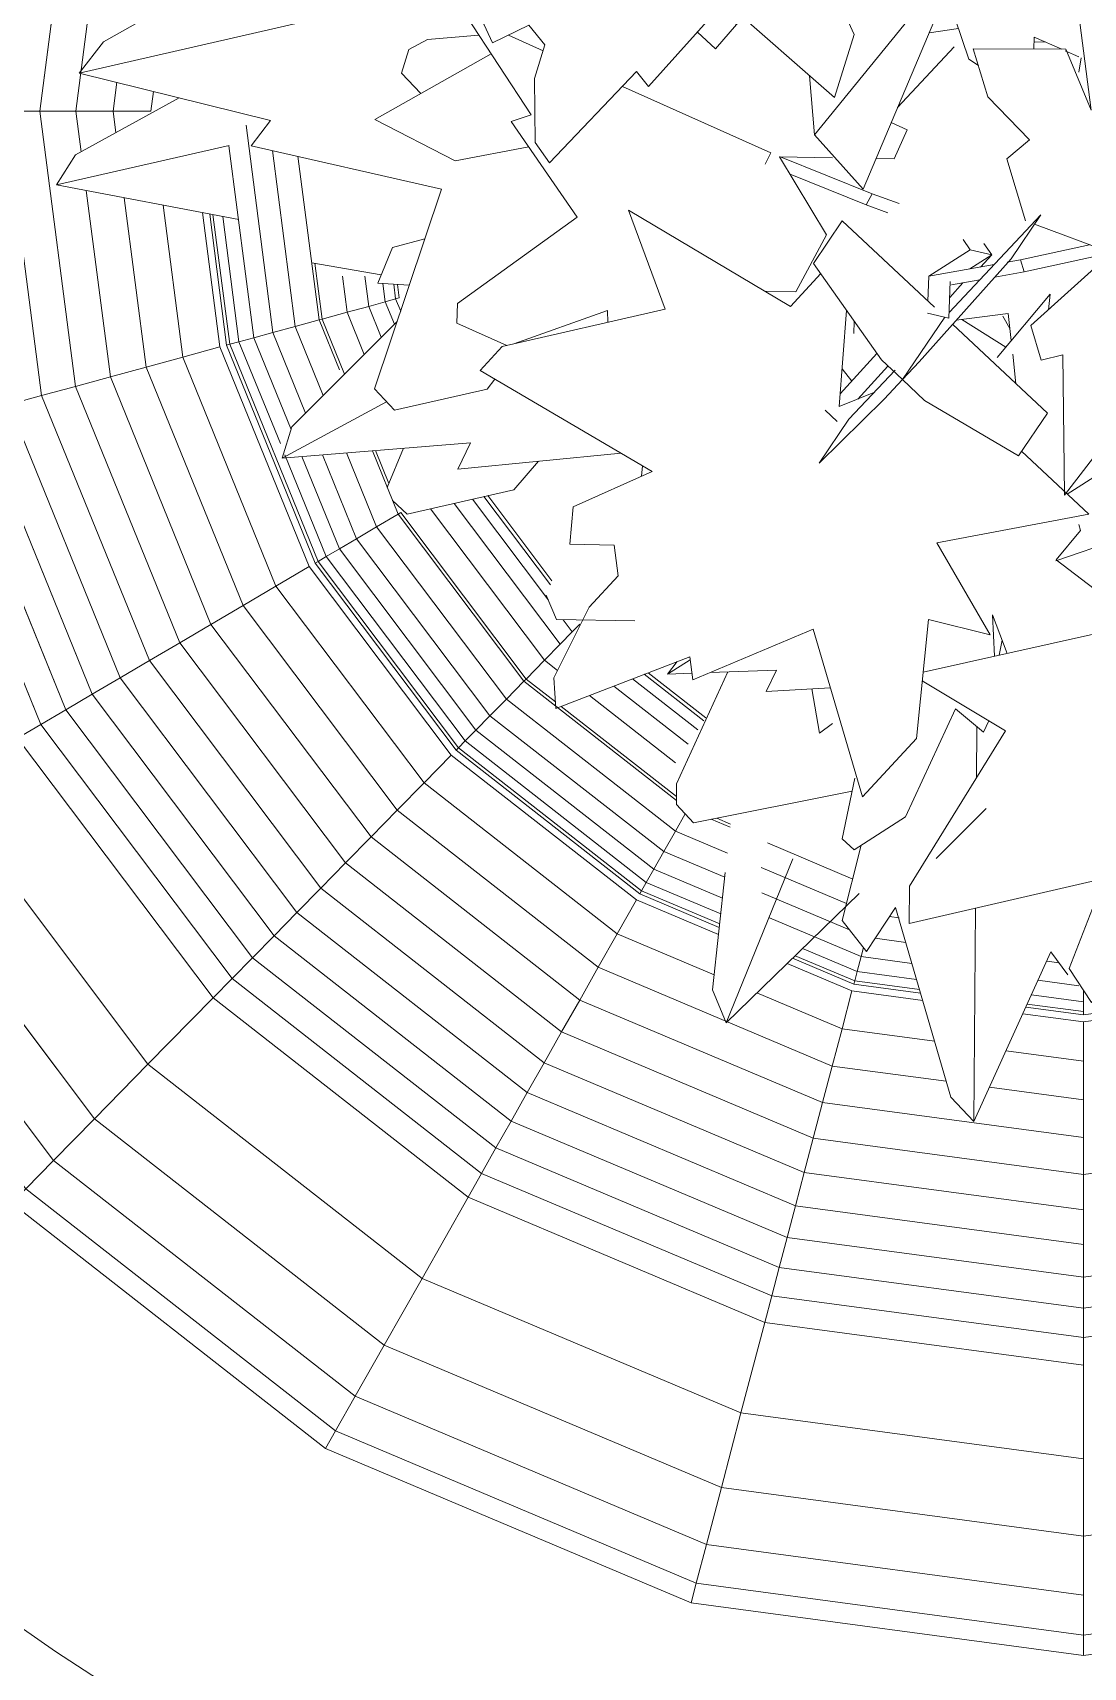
# Model space of a CAD drawing. Header units: metres. Extents: x -217 to -108, y -304 to -188.
# Drawn here: x -163.0558 to -162.9165, y -237.088 to -236.8714 of the extents above; entities that cross this region are included whole.
import ezdxf

# ---------------------------------------------------------------- set-up
doc = ezdxf.new("R2010")
doc.units = ezdxf.units.M
for name, color, linetype, lineweight in [('A-WALL', 113, 'Continuous', 9), ('G-IMPT', 8, 'Continuous', 9), ('I-FURN', 30, 'Continuous', 9), ('L-PLNT', 71, 'Continuous', 9)]:
    doc.layers.add(name, color=color, linetype=linetype, lineweight=lineweight)

# ---------------------------------------------------------------- blocks, each defined once
blk = doc.blocks.new('Plant_8135 - FF_Model_ID4695_1_aconitum_dwg_Group_18-447932-Nivel 3')
at = {"layer": 'G-IMPT'}
for p, q in [((12.891, 18.34), (13.138, 20.251)), ((13.142, 18.34), (13.381, 20.185)), ((13.142, 18.34), (13.381, 20.185)), ((13.4, 18.34), (13.426, 18.54)), ((13.663, 18.34), (13.681, 18.476)), ((13.663, 18.34), (13.681, 18.476)), ((12.648, 18.34), (12.891, 18.34)), ((12.648, 18.34), (12.903, 16.364)), ((12.891, 18.34), (13.142, 18.34)), ((12.891, 18.34), (13.138, 16.428)), ((13.142, 18.34), (13.4, 18.34)), ((13.142, 18.34), (13.179, 18.058)), ((13.4, 18.34), (13.663, 18.34)), ((13.4, 18.34), (13.42, 18.19)), ((13.42, 18.19), (13.4, 18.34)), ((13.4, 18.34), (13.663, 18.34)), ((14.324, 18.242), (14.51, 16.803)), ((14.204, 18.098), (14.377, 16.766)), ((14.507, 18.067), (14.665, 16.845)), ((14.684, 18.026), (14.831, 16.89)), ((14.831, 16.89), (14.684, 18.026)), ((13.214, 17.788), (13.381, 16.494)), ((13.381, 16.494), (13.214, 17.788)), ((13.478, 17.738), (13.63, 16.562)), ((13.748, 17.687), (13.884, 16.632)), ((13.884, 16.632), (13.748, 17.687)), ((14.022, 17.635), (14.142, 16.702)), ((14.071, 17.625), (14.188, 16.715)), ((14.071, 17.625), (14.188, 16.715)), ((14.094, 17.621), (14.21, 16.721)), ((14.162, 17.608), (14.274, 16.738)), ((14.162, 17.608), (14.274, 16.738)), ((14.802, 17.283), (14.852, 16.896)), ((14.994, 17.193), (15.026, 16.943)), ((15.026, 16.943), (14.994, 17.193)), ((15.149, 17.193), (15.176, 16.984)), ((15.274, 17.142), (15.291, 17.016)), ((15.363, 17.035), (15.291, 17.016)), ((15.35, 17.137), (15.363, 17.035)), ((15.388, 17.042), (15.363, 17.035)), ((15.363, 17.035), (15.398, 16.95)), ((15.375, 17.136), (15.388, 17.042)), ((15.388, 17.042), (15.375, 17.136)), ((14.852, 16.896), (15.026, 16.943)), ((15.176, 16.984), (15.026, 16.943)), ((15.176, 16.984), (15.026, 16.943)), ((15.026, 16.943), (15.145, 16.65)), ((15.145, 16.65), (15.026, 16.943)), ((15.291, 17.016), (15.176, 16.984)), ((15.176, 16.984), (15.263, 16.769)), ((15.263, 16.769), (15.176, 16.984)), ((15.291, 17.016), (15.354, 16.859)), ((15.354, 16.859), (15.291, 17.016)), ((14.51, 16.803), (14.665, 16.845)), ((14.665, 16.845), (14.831, 16.89)), ((14.86, 16.365), (14.665, 16.845)), ((14.831, 16.89), (14.852, 16.896)), ((14.972, 16.543), (14.831, 16.89)), ((14.852, 16.896), (15.007, 16.513)), ((13.884, 16.632), (14.142, 16.702)), ((14.142, 16.702), (14.762, 15.176)), ((14.762, 15.176), (14.142, 16.702)), ((14.188, 16.715), (14.21, 16.721)), ((14.188, 16.715), (14.804, 15.201)), ((14.21, 16.721), (14.274, 16.738)), ((14.274, 16.738), (14.21, 16.721)), ((14.21, 16.721), (14.824, 15.212)), ((14.274, 16.738), (14.377, 16.766)), ((14.274, 16.738), (14.562, 16.031)), ((14.377, 16.766), (14.51, 16.803)), ((14.636, 16.128), (14.377, 16.766)), ((14.377, 16.766), (14.636, 16.128)), ((14.737, 16.243), (14.51, 16.803)), ((13.63, 16.562), (13.884, 16.632)), ((13.63, 16.562), (13.884, 16.632)), ((13.884, 16.632), (14.531, 15.04)), ((13.884, 16.632), (14.531, 15.04)), ((13.138, 16.428), (13.381, 16.494)), ((13.381, 16.494), (13.63, 16.562)), ((13.381, 16.494), (14.08, 14.775)), ((13.63, 16.562), (14.303, 14.906)), ((14.303, 14.906), (13.63, 16.562)), ((12.677, 16.302), (12.903, 16.364)), ((12.903, 16.364), (13.138, 16.428)), ((12.903, 16.364), (13.138, 16.428)), ((12.903, 16.364), (13.652, 14.523)), ((13.138, 16.428), (13.863, 14.647)), ((12.461, 16.243), (13.255, 14.29)), ((12.677, 16.302), (13.449, 14.404)), ((12.062, 16.134), (12.898, 14.08)), ((12.256, 16.187), (13.071, 14.182)), ((14.594, 15.952), (14.881, 15.246)), ((14.973, 15.3), (14.712, 15.941)), ((15.092, 15.37), (14.855, 15.953)), ((15.231, 15.452), (15.022, 15.966)), ((15.38, 15.54), (15.201, 15.981)), ((15.38, 15.54), (15.201, 15.981)), ((15.223, 15.982), (15.316, 15.753)), ((15.316, 15.753), (15.223, 15.982)), ((16.396, 14.525), (15.604, 15.577)), ((16.506, 14.637), (15.769, 15.615)), ((16.424, 14.943), (15.896, 15.644)), ((16.424, 14.943), (15.896, 15.644)), ((16.438, 15.049), (15.976, 15.662)), ((15.976, 15.662), (16.438, 15.049)), ((16.449, 15.077), (16.003, 15.669)), ((16.449, 15.077), (16.003, 15.669)), ((15.092, 15.37), (15.231, 15.452)), ((15.231, 15.452), (15.38, 15.54)), ((16.132, 14.256), (15.231, 15.452)), ((15.399, 15.551), (15.38, 15.54)), ((15.38, 15.54), (15.399, 15.551)), ((16.254, 14.38), (15.38, 15.54)), ((16.269, 14.395), (15.399, 15.551)), ((14.973, 15.3), (15.092, 15.37)), ((16.018, 14.14), (15.092, 15.37)), ((14.824, 15.212), (14.881, 15.246)), ((14.881, 15.246), (14.973, 15.3)), ((15.846, 13.965), (14.881, 15.246)), ((15.921, 14.041), (14.973, 15.3)), ((14.531, 15.04), (14.762, 15.176)), ((15.749, 13.866), (14.762, 15.176)), ((14.804, 15.201), (14.824, 15.212)), ((15.783, 13.901), (14.804, 15.201)), ((15.799, 13.917), (14.824, 15.212)), ((14.303, 14.906), (14.531, 15.04)), ((14.531, 15.04), (14.303, 14.906)), ((15.56, 13.674), (14.531, 15.04)), ((14.08, 14.775), (14.303, 14.906)), ((15.374, 13.484), (14.303, 14.906)), ((13.863, 14.647), (14.08, 14.775)), ((15.192, 13.298), (14.08, 14.775)), ((16.59, 14.723), (16.526, 14.807)), ((16.643, 14.777), (16.59, 14.723)), ((16.643, 14.777), (16.59, 14.723)), ((16.59, 14.723), (16.506, 14.637)), ((13.652, 14.523), (13.863, 14.647)), ((15.015, 13.118), (13.863, 14.647)), ((16.506, 14.637), (16.396, 14.525)), ((13.449, 14.404), (13.652, 14.523)), ((13.652, 14.523), (13.449, 14.404)), ((14.843, 12.942), (13.652, 14.523)), ((16.396, 14.525), (16.269, 14.395)), ((16.488, 14.454), (16.396, 14.525)), ((16.488, 14.454), (16.396, 14.525)), ((17.504, 14.104), (17.089, 14.428)), ((17.504, 14.104), (17.089, 14.428)), ((17.518, 14.125), (17.117, 14.438)), ((17.518, 14.125), (17.117, 14.438)), ((13.255, 14.29), (13.449, 14.404)), ((14.677, 12.774), (13.449, 14.404)), ((16.132, 14.256), (16.254, 14.38)), ((16.269, 14.395), (16.254, 14.38)), ((17.314, 13.551), (16.254, 14.38)), ((16.473, 14.236), (16.269, 14.395)), ((16.473, 14.236), (16.269, 14.395)), ((17.394, 13.943), (16.878, 14.346)), ((17.394, 13.943), (16.878, 14.346)), ((17.461, 14.042), (17.008, 14.396)), ((17.008, 14.396), (17.461, 14.042)), ((13.071, 14.182), (13.255, 14.29)), ((14.519, 12.612), (13.255, 14.29)), ((16.018, 14.14), (16.132, 14.256)), ((17.306, 13.338), (16.132, 14.256)), ((17.314, 13.578), (16.512, 14.205)), ((17.314, 13.578), (16.512, 14.205)), ((17.307, 13.814), (16.709, 14.281)), ((17.307, 13.814), (16.709, 14.281)), ((12.898, 14.08), (13.071, 14.182)), ((14.368, 12.459), (13.071, 14.182)), ((15.921, 14.041), (16.018, 14.14)), ((17.226, 13.196), (16.018, 14.14)), ((17.226, 13.196), (16.018, 14.14)), ((12.736, 13.985), (12.898, 14.08)), ((14.095, 12.181), (12.736, 13.985)), ((14.227, 12.315), (12.898, 14.08)), ((15.846, 13.965), (15.921, 14.041)), ((17.157, 13.075), (15.921, 14.041)), ((17.157, 13.075), (15.921, 14.041)), ((15.56, 13.674), (15.749, 13.866)), ((15.749, 13.866), (17.036, 12.861)), ((17.036, 12.861), (15.749, 13.866)), ((15.783, 13.901), (15.799, 13.917)), ((17.059, 12.903), (15.783, 13.901)), ((17.059, 12.903), (15.783, 13.901)), ((15.799, 13.917), (15.846, 13.965)), ((17.071, 12.923), (15.799, 13.917)), ((17.104, 12.981), (15.846, 13.965)), ((13.642, 11.72), (12.182, 13.659)), ((13.642, 11.72), (12.182, 13.659)), ((15.374, 13.484), (15.56, 13.674)), ((15.56, 13.674), (16.902, 12.625)), ((16.902, 12.625), (15.56, 13.674)), ((15.192, 13.298), (15.374, 13.484)), ((15.374, 13.484), (16.77, 12.393)), ((16.77, 12.393), (15.374, 13.484)), ((17.306, 13.338), (17.374, 13.458)), ((17.687, 13.365), (17.555, 13.421)), ((17.555, 13.421), (17.687, 13.365)), ((17.69, 13.388), (17.593, 13.428)), ((17.69, 13.388), (17.593, 13.428)), ((13.271, 11.341), (11.727, 13.391)), ((15.015, 13.118), (15.192, 13.298)), ((15.192, 13.298), (16.642, 12.165)), ((16.642, 12.165), (15.192, 13.298)), ((17.226, 13.196), (17.306, 13.338)), ((17.668, 13.185), (17.306, 13.338)), ((12.986, 11.051), (11.378, 13.186)), ((17.157, 13.075), (17.226, 13.196)), ((17.226, 13.196), (17.157, 13.075)), ((17.649, 13.018), (17.226, 13.196)), ((17.649, 13.018), (17.226, 13.196)), ((18.538, 13.006), (17.945, 13.257)), ((17.945, 13.257), (18.538, 13.006)), ((14.843, 12.942), (15.015, 13.118)), ((15.015, 13.118), (16.516, 11.944)), ((17.104, 12.981), (17.157, 13.075)), ((17.634, 12.874), (17.157, 13.075)), ((18.494, 12.836), (17.902, 13.086)), ((18.494, 12.836), (17.902, 13.086)), ((17.071, 12.923), (17.104, 12.981)), ((17.622, 12.763), (17.104, 12.981)), ((14.677, 12.774), (14.843, 12.942)), ((14.843, 12.942), (16.394, 11.729)), ((16.902, 12.625), (17.036, 12.861)), ((16.902, 12.625), (17.036, 12.861)), ((17.036, 12.861), (17.606, 12.62)), ((17.036, 12.861), (17.606, 12.62)), ((17.059, 12.903), (17.071, 12.923)), ((17.071, 12.923), (17.059, 12.903)), ((17.611, 12.67), (17.059, 12.903)), ((17.611, 12.67), (17.059, 12.903)), ((17.614, 12.694), (17.071, 12.923)), ((17.614, 12.694), (17.071, 12.923)), ((18.516, 12.652), (17.907, 12.909)), ((18.516, 12.652), (17.907, 12.909)), ((14.519, 12.612), (14.677, 12.774)), ((14.677, 12.774), (16.277, 11.523)), ((14.677, 12.774), (16.277, 11.523)), ((18.596, 12.467), (17.959, 12.736)), ((18.861, 12.736), (18.794, 12.745)), ((18.861, 12.736), (18.794, 12.745)), ((14.368, 12.459), (14.519, 12.612)), ((14.519, 12.612), (16.165, 11.325)), ((16.77, 12.393), (16.902, 12.625)), ((16.77, 12.393), (16.902, 12.625)), ((16.902, 12.625), (17.576, 12.341)), ((17.576, 12.341), (16.902, 12.625)), ((18.569, 12.363), (18.19, 12.523)), ((18.596, 12.467), (18.613, 12.53)), ((18.906, 12.566), (18.694, 12.595)), ((18.906, 12.566), (18.694, 12.595)), ((14.227, 12.315), (14.368, 12.459)), ((14.368, 12.459), (16.059, 11.138)), ((16.642, 12.165), (16.77, 12.393)), ((16.642, 12.165), (16.77, 12.393)), ((16.77, 12.393), (18.396, 11.707)), ((18.396, 11.707), (16.77, 12.393)), ((18.083, 12.419), (18.533, 12.229)), ((18.083, 12.419), (18.533, 12.229)), ((18.546, 12.276), (18.12, 12.455)), ((18.552, 12.298), (18.138, 12.473)), ((18.552, 12.298), (18.138, 12.473)), ((18.569, 12.363), (18.596, 12.467)), ((18.948, 12.42), (18.596, 12.467)), ((18.596, 12.467), (18.948, 12.42)), ((19.972, 12.423), (19.886, 12.435)), ((19.972, 12.423), (19.886, 12.435)), ((14.095, 12.181), (14.227, 12.315)), ((14.227, 12.315), (15.959, 10.961)), ((18.546, 12.276), (18.552, 12.298)), ((19.009, 12.214), (18.546, 12.276)), ((19.009, 12.214), (18.546, 12.276)), ((18.552, 12.298), (18.569, 12.363)), ((18.569, 12.363), (18.552, 12.298)), ((19.002, 12.238), (18.552, 12.298)), ((18.981, 12.308), (18.569, 12.363)), ((18.981, 12.308), (18.569, 12.363)), ((20.11, 12.264), (19.825, 12.303)), ((19.825, 12.303), (20.11, 12.264)), ((13.642, 11.72), (14.095, 12.181)), ((14.095, 12.181), (13.642, 11.72)), ((15.866, 10.796), (14.095, 12.181)), ((15.866, 10.796), (14.095, 12.181)), ((16.516, 11.944), (16.642, 12.165)), ((16.516, 11.944), (16.642, 12.165)), ((16.642, 12.165), (18.329, 11.453)), ((17.873, 12.215), (18.464, 11.966)), ((18.464, 11.966), (17.873, 12.215)), ((18.464, 11.966), (18.533, 12.229)), ((19.024, 12.163), (18.533, 12.229)), ((20.141, 12.153), (19.779, 12.201)), ((20.141, 12.013), (19.719, 12.069)), ((20.141, 12.013), (19.719, 12.069)), ((20.141, 12.062), (19.74, 12.115)), ((20.141, 12.085), (19.75, 12.137)), ((20.592, 12.122), (20.141, 12.062)), ((20.592, 12.074), (20.141, 12.013)), ((16.394, 11.729), (16.516, 11.944)), ((16.516, 11.944), (18.264, 11.206)), ((18.396, 11.707), (18.464, 11.966)), ((18.464, 11.966), (18.396, 11.707)), ((19.107, 11.88), (18.464, 11.966)), ((19.107, 11.88), (18.464, 11.966)), ((20.141, 11.741), (19.603, 11.813)), ((13.271, 11.341), (13.642, 11.72)), ((15.546, 10.232), (13.642, 11.72)), ((16.277, 11.523), (16.394, 11.729)), ((16.394, 11.729), (18.201, 10.967)), ((18.329, 11.453), (18.396, 11.707)), ((19.188, 11.601), (18.396, 11.707)), ((16.165, 11.325), (16.277, 11.523)), ((16.277, 11.523), (18.141, 10.736)), ((20.141, 11.473), (19.488, 11.56)), ((18.264, 11.206), (18.329, 11.453)), ((20.141, 11.21), (18.329, 11.453)), ((12.986, 11.051), (13.271, 11.341)), ((15.283, 9.768), (13.271, 11.341)), ((16.059, 11.138), (16.165, 11.325)), ((16.165, 11.325), (18.083, 10.516)), ((15.959, 10.961), (16.059, 11.138)), ((16.059, 11.138), (18.028, 10.307)), ((18.201, 10.967), (18.264, 11.206)), ((20.141, 10.954), (18.264, 11.206)), ((22.017, 11.206), (20.141, 10.954)), ((12.793, 10.854), (12.986, 11.051)), ((15.081, 9.413), (12.986, 11.051)), ((12.986, 11.051), (15.081, 9.413)), ((15.866, 10.796), (15.959, 10.961)), ((15.866, 10.796), (15.959, 10.961)), ((15.959, 10.961), (17.976, 10.11)), ((18.141, 10.736), (18.201, 10.967)), ((20.141, 10.707), (18.201, 10.967)), ((14.945, 9.172), (12.793, 10.854)), ((15.546, 10.232), (15.866, 10.796)), ((15.546, 10.232), (15.866, 10.796)), ((15.866, 10.796), (17.928, 9.926)), ((14.876, 9.05), (12.696, 10.755)), ((14.876, 9.05), (12.696, 10.755)), ((18.083, 10.516), (18.141, 10.736)), ((18.083, 10.516), (18.141, 10.736)), ((20.141, 10.468), (18.141, 10.736)), ((18.028, 10.307), (18.083, 10.516)), ((20.141, 10.24), (18.083, 10.516)), ((20.141, 10.468), (20.141, 10.24)), ((15.283, 9.768), (15.546, 10.232)), ((15.546, 10.232), (17.762, 9.297)), ((17.976, 10.11), (18.028, 10.307)), ((20.141, 10.024), (18.028, 10.307)), ((20.141, 10.24), (20.141, 10.024)), ((17.928, 9.926), (17.976, 10.11)), ((20.141, 9.82), (17.976, 10.11)), ((17.762, 9.297), (17.928, 9.926)), ((20.141, 9.63), (17.928, 9.926)), ((15.081, 9.413), (15.283, 9.768)), ((15.283, 9.768), (17.626, 8.779)), ((14.945, 9.172), (15.081, 9.413)), ((15.081, 9.413), (17.522, 8.383)), ((17.522, 8.383), (15.081, 9.413)), ((17.626, 8.779), (17.762, 9.297)), ((20.141, 8.978), (17.762, 9.297)), ((14.876, 9.05), (14.945, 9.172)), ((14.945, 9.172), (17.451, 8.115)), ((14.876, 9.05), (17.416, 7.979)), ((17.522, 8.383), (17.626, 8.779)), ((20.141, 8.442), (17.626, 8.779)), ((17.451, 8.115), (17.522, 8.383)), ((20.141, 8.032), (17.522, 8.383)), ((17.416, 7.979), (17.451, 8.115)), ((20.141, 7.754), (17.451, 8.115)), ((20.141, 7.613), (17.416, 7.979))]:
    blk.add_line(p, q, dxfattribs=at)
at = {"layer": 'G-IMPT', "flags": 128}
for points in [[(13.449, 14.404), (12.677, 16.302), (12.903, 16.364), (12.648, 18.34), (12.891, 18.34), (13.138, 20.251)], [(13.179, 18.058), (13.142, 18.34), (13.4, 18.34), (13.426, 18.54)], [(10.951, 18.34), (10.425, 18.34), (10.756, 15.778), (10.367, 15.672), (11.378, 13.186), (11.727, 13.391), (13.271, 11.341), (13.642, 11.72), (15.546, 10.232), (15.283, 9.768), (17.626, 8.779), (17.762, 9.297)], [(13.138, 16.428), (12.891, 18.34), (13.142, 18.34)], [(14.324, 18.242), (14.51, 16.803), (14.665, 16.845), (14.86, 16.365)], [(14.204, 18.098), (14.377, 16.766), (14.51, 16.803), (14.737, 16.243)], [(14.972, 16.543), (14.831, 16.89), (14.665, 16.845), (14.507, 18.067)], [(14.303, 14.906), (14.08, 14.775), (13.381, 16.494), (13.63, 16.562), (13.478, 17.738)], [(14.022, 17.635), (14.142, 16.702), (13.884, 16.632)], [(14.824, 15.212), (14.804, 15.201), (14.188, 16.715), (14.21, 16.721), (14.094, 17.621)], [(14.802, 17.283), (14.852, 16.896), (14.831, 16.89)], [(15.291, 17.016), (15.176, 16.984), (15.149, 17.193)], [(15.398, 16.95), (15.363, 17.035), (15.291, 17.016), (15.274, 17.142)], [(15.35, 17.137), (15.363, 17.035), (15.388, 17.042)], [(15.007, 16.513), (14.852, 16.896), (15.026, 16.943)], [(14.21, 16.721), (14.824, 15.212), (14.881, 15.246), (15.846, 13.965), (15.921, 14.041), (16.018, 14.14)], [(14.562, 16.031), (14.274, 16.738), (14.377, 16.766)], [(14.08, 14.775), (13.863, 14.647), (13.138, 16.428), (13.381, 16.494)], [(13.863, 14.647), (13.652, 14.523), (12.903, 16.364)], [(12.461, 16.243), (12.256, 16.187), (13.071, 14.182), (13.255, 14.29)], [(13.449, 14.404), (13.255, 14.29), (12.461, 16.243)], [(14.519, 12.612), (14.368, 12.459), (13.071, 14.182), (12.898, 14.08), (12.062, 16.134), (12.256, 16.187)], [(11.882, 16.085), (12.736, 13.985), (12.898, 14.08), (14.227, 12.315), (14.368, 12.459), (16.059, 11.138)], [(15.921, 14.041), (14.973, 15.3), (14.881, 15.246), (14.594, 15.952)], [(14.712, 15.941), (14.973, 15.3), (15.092, 15.37)], [(14.855, 15.953), (15.092, 15.37), (15.231, 15.452)], [(15.022, 15.966), (15.231, 15.452), (15.38, 15.54), (16.254, 14.38)], [(10.104, 15.6), (9.971, 15.563), (11.022, 12.977), (11.142, 13.047), (12.793, 10.854), (12.986, 11.051)], [(16.269, 14.395), (16.396, 14.525), (15.604, 15.577)], [(16.396, 14.525), (16.506, 14.637), (15.769, 15.615)], [(15.231, 15.452), (16.132, 14.256), (16.254, 14.38), (17.314, 13.551)], [(16.254, 14.38), (16.269, 14.395), (15.399, 15.551)], [(15.092, 15.37), (16.018, 14.14), (16.132, 14.256)], [(14.531, 15.04), (14.762, 15.176), (15.749, 13.866)], [(14.804, 15.201), (15.783, 13.901), (15.799, 13.917), (17.071, 12.923), (17.104, 12.981), (17.622, 12.763)], [(17.634, 12.874), (17.157, 13.075), (17.104, 12.981), (15.846, 13.965), (15.799, 13.917), (14.824, 15.212)], [(15.749, 13.866), (15.56, 13.674), (14.531, 15.04)], [(15.56, 13.674), (15.374, 13.484), (14.303, 14.906)], [(15.374, 13.484), (15.192, 13.298), (14.08, 14.775)], [(16.506, 14.637), (16.59, 14.723), (16.526, 14.807)], [(15.192, 13.298), (15.015, 13.118), (13.863, 14.647)], [(16.394, 11.729), (16.516, 11.944), (15.015, 13.118), (14.843, 12.942), (13.652, 14.523)], [(14.843, 12.942), (14.677, 12.774), (13.449, 14.404)], [(13.255, 14.29), (14.519, 12.612), (14.677, 12.774)], [(16.132, 14.256), (17.306, 13.338), (17.374, 13.458)], [(15.959, 10.961), (14.227, 12.315), (14.095, 12.181), (12.736, 13.985)], [(17.668, 13.185), (17.306, 13.338), (17.226, 13.196)], [(15.081, 9.413), (15.283, 9.768), (13.271, 11.341), (12.986, 11.051), (11.378, 13.186)], [(14.876, 9.05), (14.945, 9.172), (12.793, 10.854), (12.696, 10.755), (11.022, 12.977)], [(18.201, 10.967), (18.141, 10.736), (16.277, 11.523), (16.394, 11.729), (14.843, 12.942)], [(18.613, 12.53), (18.596, 12.467), (17.959, 12.736)], [(20.141, 10.24), (18.083, 10.516), (18.028, 10.307), (16.059, 11.138), (16.165, 11.325), (14.519, 12.612)], [(18.19, 12.523), (18.569, 12.363), (18.596, 12.467)], [(19.002, 12.238), (18.552, 12.298), (18.546, 12.276), (18.12, 12.455)], [(19.188, 11.601), (18.396, 11.707), (18.329, 11.453), (16.642, 12.165)], [(19.024, 12.163), (18.533, 12.229), (18.464, 11.966)], [(20.141, 12.153), (20.141, 12.085), (19.75, 12.137)], [(20.141, 12.235), (20.141, 12.153), (19.779, 12.201)], [(20.141, 12.085), (20.141, 12.062), (19.74, 12.115)], [(18.329, 11.453), (18.264, 11.206), (16.516, 11.944)], [(20.141, 12.013), (20.141, 11.741), (19.603, 11.813)], [(18.264, 11.206), (18.201, 10.967), (16.394, 11.729)], [(20.141, 11.741), (20.141, 11.473), (19.488, 11.56)], [(16.277, 11.523), (16.165, 11.325), (18.083, 10.516)], [(20.141, 11.473), (20.141, 11.21), (18.329, 11.453)], [(16.059, 11.138), (15.959, 10.961), (17.976, 10.11), (18.028, 10.307)], [(20.141, 11.21), (20.141, 10.954), (18.264, 11.206)], [(20.141, 10.954), (20.141, 10.707), (18.201, 10.967)], [(17.976, 10.11), (17.928, 9.926), (15.866, 10.796)], [(18.141, 10.736), (20.141, 10.468), (20.141, 10.707)], [(18.028, 10.307), (20.141, 10.024), (22.253, 10.307), (22.198, 10.516), (20.141, 10.24)], [(17.928, 9.926), (17.762, 9.297), (15.546, 10.232)], [(22.253, 10.307), (22.305, 10.11), (20.141, 9.82), (20.141, 9.63), (17.928, 9.926)], [(20.141, 10.024), (20.141, 9.82), (17.976, 10.11)], [(17.762, 9.297), (20.141, 8.978), (20.141, 9.63)], [(15.081, 9.413), (14.945, 9.172), (17.451, 8.115), (17.522, 8.383)], [(20.141, 7.613), (22.866, 7.979), (22.83, 8.115), (25.336, 9.172), (25.2, 9.413)], [(20.141, 8.442), (22.655, 8.779), (22.519, 9.297)], [(20.141, 8.032), (20.141, 7.754), (17.451, 8.115), (17.416, 7.979), (14.876, 9.05)], [(20.141, 8.978), (20.141, 8.442), (17.626, 8.779), (17.522, 8.383)], [(17.522, 8.383), (20.141, 8.032), (20.141, 8.442)], [(22.759, 8.383), (22.83, 8.115), (20.141, 7.754), (20.141, 7.613), (17.416, 7.979)]]:
    blk.add_lwpolyline(points, dxfattribs=at)
blk = doc.blocks.new('Plant_8135 - FF_Model_ID4695_1_aconitum_dwg_Group_19-447933-Nivel 3')
blk.add_blockref('Plant_8135 - FF_Model_ID4695_1_aconitum_dwg_Group_18-447932-Nivel 3', (0, 0))
blk = doc.blocks.new('Plant_8135 - FF_Model_ID4695_1_aconitum_dwg_leaf2-447940-Nivel 3')
at = {"layer": 'G-IMPT'}
for p, q in [((-0.03009, 0.0692), (-0.04077, 0.06534)), ((-0.03009, 0.0692), (-0.02148, 0.06717)), ((-0.03009, 0.0692), (-0.02626, 0.06206)), ((-0.03368, 0.05834), (-0.04077, 0.06534)), ((0.01426, 0.04471), (0.02508, 0.03624)), ((-0.00932, 0.01102), (-0.0108, 0.011)), ((-0.00455, 0.00891), (-0.00483, 0.007)), ((0.01784, 0.01044), (0.0169, 0.00466)), ((0.0169, 0.00466), (0.01267, 0.00772))]:
    blk.add_line(p, q, dxfattribs=at)
blk = doc.blocks.new('Plant_8135 - FF_Model_ID4695_1_aconitum_dwg_Group_9-447941-Nivel 3')
at = {"layer": 'G-IMPT'}
for p, q in [((0.03187, 0.05366), (0.03319, 0.05437)), ((0.03319, 0.05437), (0.03229, 0.05604)), ((0.01964, 0.04925), (0.02635, 0.05285)), ((0.02635, 0.05285), (0.01964, 0.04925)), ((0.02053, 0.04758), (0.02784, 0.0515)), ((0.02053, 0.04758), (0.02784, 0.0515)), ((0.02053, 0.04758), (0.01964, 0.04925)), ((0.02053, 0.04758), (0.01964, 0.04925)), ((0.01623, 0.04527), (0.01464, 0.04442)), ((0.01464, 0.04442), (0.01623, 0.04527)), ((0.0064, 0.04216), (0.00731, 0.04049))]:
    blk.add_line(p, q, dxfattribs=at)
at = {"layer": 'G-IMPT', "flags": 128}
blk.add_lwpolyline([(0.03187, 0.05366), (0.03319, 0.05437), (0.03229, 0.05604)], dxfattribs=at)
blk.add_blockref('Plant_8135 - FF_Model_ID4695_1_aconitum_dwg_leaf2-447940-Nivel 3', (0, 0))
blk = doc.blocks.new('Plant_8135 - FF_Model_ID4695_1_aconitum_dwg_Group_12-447944-Nivel 3')
at = {"layer": 'G-IMPT'}
for p, q in [((-0.02018, -0.01516), (-0.01924, -0.01654)), ((-0.02018, -0.01516), (-0.01924, -0.01654)), ((-0.01924, -0.01654), (-0.02473, -0.02004)), ((-0.01639, -0.01721), (-0.0193, -0.01906)), ((-0.01639, -0.01721), (-0.01924, -0.01654)), ((-0.01789, -0.01881), (-0.01639, -0.01721)), ((-0.01742, -0.0157), (-0.01639, -0.01721)), ((-0.02484, -0.02333), (-0.02473, -0.02004)), ((-0.02189, -0.02071), (-0.02206, -0.02558)), ((-0.02189, -0.02071), (-0.02206, -0.02558)), ((-0.0249, -0.02491), (-0.02206, -0.02558)), ((-0.0249, -0.02491), (-0.02206, -0.02558))]:
    blk.add_line(p, q, dxfattribs=at)
at = {"layer": 'G-IMPT', "flags": 128}
for points in [[(-0.01924, -0.01654), (-0.02473, -0.02004), (-0.02484, -0.02333)], [(-0.01742, -0.0157), (-0.01639, -0.01721), (-0.0193, -0.01906)]]:
    blk.add_lwpolyline(points, dxfattribs=at)
blk = doc.blocks.new('Plant_8135 - FF_Model_ID4695_1_aconitum_dwg_leaf3-V148-Nivel 3')
at = {"layer": 'G-IMPT'}
for p, q in [((-0.03676, 0.02379), (-0.0375, 0.02412)), ((-0.03676, 0.02379), (-0.03351, 0.01832)), ((-0.08599, 0.01441), (-0.08396, 0.01484)), ((-0.08599, 0.01441), (-0.07743, 0.00137)), ((-0.08371, 0.01339), (-0.08599, 0.01441)), ((-0.05298, 0.01012), (-0.04937, 0.01429)), ((-0.07584, 0.00985), (-0.08043, 0.01191)), ((-0.05298, 0.01012), (-0.05538, 0.01233)), ((-0.0247, 0.01222), (-0.0208, 0.01278)), ((-0.02886, 0.00235), (-0.02135, 0.01037)), ((-0.04565, -0.0037), (-0.06533, 0.00513)), ((-0.07743, 0.00137), (-0.08008, 0.00048)), ((-0.07135, -0.0122), (-0.08008, 0.00048)), ((-0.02759, -0.00062), (-0.02971, 0.00033)), ((-0.02759, -0.00062), (-0.02932, -0.00447)), ((-0.04451, -0.00421), (-0.0375, -0.00433)), ((-0.04451, -0.00421), (-0.03829, -0.01453)), ((-0.03172, -0.00443), (-0.02932, -0.00447)), ((-0.07135, -0.0122), (-0.08718, -0.02365)), ((-0.04234, -0.02208), (-0.03829, -0.01453)), ((-0.08718, -0.02365), (-0.08726, -0.02623)), ((-0.04234, -0.02208), (-0.04645, -0.02201)), ((-0.06729, -0.02458), (-0.0797, -0.02898)), ((-0.06729, -0.02458), (-0.06728, -0.02614)), ((-0.08065, -0.0292), (-0.08726, -0.02623))]:
    blk.add_line(p, q, dxfattribs=at)
blk = doc.blocks.new('Plant_8135 - FF_Model_ID4695_1_aconitum_dwg_Group_6-V149-Nivel 3')
at = {"layer": 'G-IMPT'}
for p, q in [((-0.04565, -0.0037), (-0.04643, -0.00518)), ((-0.03224, -0.00912), (-0.04451, -0.00416)), ((-0.03303, -0.01059), (-0.04312, -0.00651)), ((-0.04312, -0.00651), (-0.03303, -0.01059)), ((-0.03224, -0.00912), (-0.03303, -0.01059)), ((-0.03014, -0.01161), (-0.03303, -0.01059)), ((-0.03224, -0.00912), (-0.02866, -0.01038)), ((-0.03224, -0.00912), (-0.02866, -0.01038))]:
    blk.add_line(p, q, dxfattribs=at)
at = {"layer": 'G-IMPT', "flags": 128}
blk.add_lwpolyline([(-0.03014, -0.01161), (-0.03303, -0.01059), (-0.03224, -0.00912), (-0.04451, -0.00416)], dxfattribs=at)
blk.add_blockref('Plant_8135 - FF_Model_ID4695_1_aconitum_dwg_leaf3-V148-Nivel 3', (0, 0))
blk = doc.blocks.new('Plant_8135 - FF_Model_ID4695_1_aconitum_dwg_leaf3-V150-Nivel 3')
at = {"layer": 'G-IMPT'}
for p, q in [((0.00664, 0.02368), (0.01336, 0.02535)), ((0.0151, 0.02332), (0.01336, 0.02535)), ((0.00088, 0.01223), (0.00664, 0.02368)), ((0.01226, 0.00512), (0.0151, 0.02332)), ((-0.00471, 0.01361), (-0.00318, 0.01667)), ((0.00088, 0.01223), (-0.00318, 0.01667)), ((-0.00322, 0.00197), (-0.00471, 0.01361)), ((-0.01883, 0.0101), (-0.0169, 0.00372)), ((-0.01883, 0.0101), (-0.00659, 0.01004)), ((-0.00659, 0.01004), (-0.00322, 0.00197)), ((0.01226, 0.00512), (0.02703, 0.00054)), ((-0.01137, -0.00195), (-0.0169, 0.00372)), ((0.02585, -0.00172), (0.02703, 0.00054)), ((-0.01441, -0.00449), (-0.01137, -0.00195)), ((0.04076, -0.00667), (0.02585, -0.00172)), ((-0.01441, -0.00449), (-0.01192, -0.0127)), ((-0.0005, -0.01695), (0.04076, -0.00667)), ((0.04076, -0.00667), (0.03874, -0.00974)), ((0.02415, -0.01972), (0.03874, -0.00974)), ((-0.0005, -0.01695), (-0.01072, -0.01314)), ((-0.0005, -0.01695), (-0.01121, -0.02658)), ((0.02415, -0.01972), (0.02711, -0.02217)), ((0.0246, -0.02554), (0.02711, -0.02217)), ((0.01498, -0.02426), (0.01593, -0.04434)), ((0.01498, -0.02426), (0.0246, -0.02554)), ((-0.00983, -0.03114), (-0.01121, -0.02658)), ((-0.00983, -0.03114), (-0.00699, -0.03043)), ((-0.00699, -0.03043), (-0.00674, -0.04906)), ((-0.00037, -0.04078), (-0.00674, -0.04906)), ((0.01289, -0.04701), (-0.00037, -0.04078)), ((0.01593, -0.04434), (0.01442, -0.04663)), ((0.01289, -0.04701), (0.01442, -0.04663))]:
    blk.add_line(p, q, dxfattribs=at)
blk = doc.blocks.new('Plant_8135 - FF_Model_ID4695_1_aconitum_dwg_Group_6-V151-Nivel 3')
at = {"layer": 'G-IMPT'}
for p, q in [((0.00063, -0.01667), (0.00014, -0.01507)), ((-0.01256, -0.01785), (-0.00344, -0.01585)), ((-0.00344, -0.01585), (-0.01256, -0.01785)), ((-0.01208, -0.01945), (-0.0005, -0.01691)), ((-0.02473, -0.02004), (-0.01607, -0.01848)), ((-0.02473, -0.02004), (-0.01607, -0.01848)), ((-0.01208, -0.01945), (-0.016, -0.02016)), ((-0.01208, -0.01945), (-0.016, -0.02016)), ((-0.01434, -0.01817), (-0.01256, -0.01785)), ((-0.01434, -0.01817), (-0.01256, -0.01785)), ((-0.01208, -0.01945), (-0.01256, -0.01785)), ((-0.01798, -0.02051), (-0.02172, -0.02119)), ((-0.01798, -0.02051), (-0.02172, -0.02119))]:
    blk.add_line(p, q, dxfattribs=at)
at = {"layer": 'G-IMPT', "flags": 128}
blk.add_lwpolyline([(-0.01256, -0.01785), (-0.01208, -0.01945), (-0.0005, -0.01691)], dxfattribs=at)
blk.add_blockref('Plant_8135 - FF_Model_ID4695_1_aconitum_dwg_leaf3-V150-Nivel 3', (0, 0))
blk = doc.blocks.new('Plant_8135 - FF_Model_ID4695_1_aconitum_dwg_leaf2-V152-Nivel 3')
at = {"layer": 'G-IMPT'}
for p, q in [((-0.01452, -0.02942), (-0.02037, -0.02578)), ((0.02784, -0.03168), (0.03026, -0.0326)), ((-0.00791, -0.05775), (0.00865, -0.05204)), ((0.01968, -0.05606), (0.01933, -0.05837)), ((-0.01501, -0.06827), (-0.01542, -0.07026)), ((-0.04023, -0.07472), (-0.0392, -0.08058)), ((-0.0375, -0.07932), (-0.0392, -0.08058))]:
    blk.add_line(p, q, dxfattribs=at)
blk = doc.blocks.new('Plant_8135 - FF_Model_ID4695_1_aconitum_dwg_Group_9-V153-Nivel 3')
blk.add_blockref('Plant_8135 - FF_Model_ID4695_1_aconitum_dwg_leaf2-V152-Nivel 3', (0, 0))
blk = doc.blocks.new('Plant_8135 - FF_Model_ID4695_1_aconitum_dwg_leaf1-V156-Nivel 3')
at = {"layer": 'G-IMPT'}
for p, q in [((-0.04307, -0.02402), (-0.06452, -0.01127)), ((-0.06452, -0.01127), (-0.05966, -0.02439)), ((-0.04307, -0.02402), (-0.03903, -0.01965)), ((-0.05966, -0.02439), (-0.08125, -0.02934)), ((-0.03563, -0.02458), (-0.0366, -0.03731)), ((-0.08125, -0.02934), (-0.08419, -0.03252)), ((-0.0614, -0.0459), (-0.08419, -0.03252)), ((-0.0366, -0.03731), (-0.03201, -0.03544)), ((-0.00354, -0.05157), (-0.01244, -0.04322)), ((-0.0614, -0.0459), (-0.07187, -0.0506)), ((-0.07187, -0.0506), (-0.07229, -0.05555)), ((-0.00354, -0.05157), (-0.02367, -0.05537)), ((-0.06644, -0.05567), (-0.07229, -0.05555)), ((-0.06644, -0.05567), (-0.06589, -0.05974)), ((-0.02367, -0.05537), (-0.01662, -0.06753)), ((-0.06972, -0.06388), (-0.06589, -0.05974)), ((-0.06972, -0.06388), (-0.07441, -0.07323)), ((-0.04007, -0.06682), (-0.05599, -0.07351)), ((-0.04007, -0.06682), (-0.03352, -0.089)), ((-0.02476, -0.0655), (-0.02637, -0.08128)), ((-0.01662, -0.06753), (-0.02476, -0.0655)), ((-0.05641, -0.07046), (-0.07415, -0.07729)), ((-0.05641, -0.07046), (-0.05599, -0.07351)), ((-0.07415, -0.07729), (-0.07441, -0.07323)), ((-0.02637, -0.08128), (-0.03352, -0.089))]:
    blk.add_line(p, q, dxfattribs=at)
blk = doc.blocks.new('Plant_8135 - FF_Model_ID4695_1_aconitum_dwg_Group_5-V157-Nivel 3')
at = {"layer": 'G-IMPT'}
for p, q in [((-0.02021, -0.02091), (-0.02196, -0.02287)), ((-0.02021, -0.02091), (-0.02196, -0.02287)), ((-0.0316, -0.03028), (-0.03647, -0.03561)), ((-0.03647, -0.03561), (-0.0316, -0.03028)), ((-0.03015, -0.03193), (-0.03413, -0.0363)), ((-0.03413, -0.0363), (-0.03015, -0.03193)), ((-0.03846, -0.0378), (-0.03686, -0.0393))]:
    blk.add_line(p, q, dxfattribs=at)
blk.add_blockref('Plant_8135 - FF_Model_ID4695_1_aconitum_dwg_leaf1-V156-Nivel 3', (0, 0))
blk = doc.blocks.new('Plant_8135 - FF_Model_ID4695_1_aconitum_dwg_leaf1-V168-Nivel 3')
at = {"layer": 'G-IMPT'}
for p, q in [((-0.07196, 0.04495), (-0.07029, 0.05034)), ((-0.06673, 0.04975), (-0.0612, 0.03837)), ((-0.0612, 0.03837), (-0.05322, 0.04706)), ((-0.0285, 0.04212), (-0.05322, 0.04706)), ((-0.07196, 0.04495), (-0.09464, 0.04495)), ((-0.09464, 0.04495), (-0.08524, 0.03782)), ((-0.0285, 0.04212), (-0.04323, 0.03115)), ((-0.08524, 0.03782), (-0.10067, 0.02544)), ((-0.04323, 0.03115), (-0.03246, 0.0256)), ((-0.10067, 0.02544), (-0.10174, 0.022)), ((-0.03246, 0.0256), (-0.0399, 0.02364)), ((-0.07771, 0.02212), (-0.10174, 0.022)), ((-0.07771, 0.02212), (-0.08424, 0.01451)), ((-0.0399, 0.02364), (-0.03464, 0.01198)), ((-0.05175, 0.01638), (-0.06186, 0.00513)), ((-0.05175, 0.01638), (-0.03722, 0.00364)), ((-0.08424, 0.01451), (-0.08253, 0.01089)), ((-0.07774, 0.01323), (-0.08253, 0.01089)), ((-0.07774, 0.01323), (-0.0756, 0.01062)), ((-0.03464, 0.01198), (-0.03722, 0.00364)), ((-0.07699, 0.00615), (-0.0756, 0.01062)), ((-0.06347, 0.00708), (-0.075, -0.00502)), ((-0.06347, 0.00708), (-0.06186, 0.00513)), ((-0.07699, 0.00615), (-0.0769, -0.0023)), ((-0.075, -0.00502), (-0.0769, -0.0023))]:
    blk.add_line(p, q, dxfattribs=at)
blk = doc.blocks.new('Plant_8135 - FF_Model_ID4695_1_aconitum_dwg_Group_5-V169-Nivel 3')
at = {"layer": 'G-IMPT'}
for p, q in [((-0.05778, 0.0482), (-0.0532, 0.05539)), ((-0.05142, 0.05479), (-0.05586, 0.04782)), ((-0.05142, 0.05479), (-0.05586, 0.04782)), ((-0.05778, 0.0482), (-0.06163, 0.03927)), ((-0.06163, 0.03927), (-0.05778, 0.0482)), ((-0.05586, 0.04782), (-0.05882, 0.04096)), ((-0.05778, 0.0482), (-0.05586, 0.04782)), ((-0.0625, 0.03726), (-0.06059, 0.03688))]:
    blk.add_line(p, q, dxfattribs=at)
at = {"layer": 'G-IMPT', "flags": 128}
blk.add_lwpolyline([(-0.05882, 0.04096), (-0.05586, 0.04782), (-0.05778, 0.0482), (-0.0532, 0.05539)], dxfattribs=at)
blk.add_blockref('Plant_8135 - FF_Model_ID4695_1_aconitum_dwg_leaf1-V168-Nivel 3', (0, 0))
blk = doc.blocks.new('Plant_8135 - FF_Model_ID4695_1_aconitum_dwg_leaf2-V172-Nivel 3')
at = {"layer": 'G-IMPT'}
for p, q in [((0.01278, 0.05231), (0.016, 0.05068)), ((0.016, 0.05068), (0.02094, 0.04661)), ((-0.03178, 0.04278), (-0.02955, 0.04944)), ((0.00607, 0.0424), (0.02094, 0.04661)), ((-0.03989, -0.00128), (-0.00483, 0.04179)), ((-0.03096, 0.04029), (-0.02989, 0.03894)), ((-0.02989, 0.03894), (-0.03329, 0.03855)), ((0.00128, 0.03531), (0.00626, 0.02293)), ((-0.02244, 0.01758), (-0.03345, -0.00851)), ((-0.02244, 0.01758), (-0.01941, 0.00873)), ((-0.05036, 0.01314), (-0.04992, 0.01437)), ((-0.01083, 0.01006), (-0.01078, 0.01167)), ((-0.01078, 0.01167), (-0.0071, 0.01004)), ((-0.01816, 0.00788), (-0.01941, 0.00873)), ((-0.00667, 0.00984), (-0.00483, 0.00903)), ((-0.03989, -0.00128), (-0.04052, 0.00653)), ((-0.03989, -0.00128), (-0.03345, -0.00851))]:
    blk.add_line(p, q, dxfattribs=at)
blk = doc.blocks.new('Plant_8135 - FF_Model_ID4695_1_aconitum_dwg_Group_9-V173-Nivel 3')
at = {"layer": 'G-IMPT'}
for p, q in [((-0.03459, 0.04497), (-0.04068, 0.05048)), ((-0.03459, 0.04497), (-0.04068, 0.05048)), ((-0.03567, 0.04365), (-0.04176, 0.04916)), ((-0.04176, 0.04916), (-0.03567, 0.04365)), ((-0.03459, 0.04497), (-0.03567, 0.04365)), ((-0.03459, 0.04497), (-0.03567, 0.04365)), ((-0.03459, 0.04497), (-0.03214, 0.04285)), ((-0.03214, 0.04285), (-0.03459, 0.04497)), ((-0.02803, 0.03703), (-0.02695, 0.03836))]:
    blk.add_line(p, q, dxfattribs=at)
blk.add_blockref('Plant_8135 - FF_Model_ID4695_1_aconitum_dwg_leaf2-V172-Nivel 3', (0, 0))
blk = doc.blocks.new('Plant_8135 - FF_Model_ID4695_1_aconitum_dwg_leaf1-V176-Nivel 3')
at = {"layer": 'G-IMPT'}
for p, q in [((0.01617, 0.00391), (0.01423, 0.0066)), ((0.0328, -0.01908), (0.03025, -0.01554)), ((0.0328, -0.01908), (0.02566, -0.01852)), ((-0.0142, -0.02499), (-0.0211, -0.02587)), ((-0.0142, -0.02499), (-0.01381, -0.02856)), ((-0.03461, -0.02603), (-0.03468, -0.02762)), ((-0.01361, -0.03037), (-0.01318, -0.03427)), ((-0.0019, -0.04606), (-0.00638, -0.04891))]:
    blk.add_line(p, q, dxfattribs=at)
blk = doc.blocks.new('Plant_8135 - FF_Model_ID4695_1_aconitum_dwg_Group_8-V177-Nivel 3')
blk.add_blockref('Plant_8135 - FF_Model_ID4695_1_aconitum_dwg_leaf1-V176-Nivel 3', (0, 0))
blk = doc.blocks.new('Plant_8135 - FF_Model_ID4695_1_aconitum_dwg_leaf1-V182-Nivel 3')
at = {"layer": 'G-IMPT'}
for p, q in [((-0.0025, -0.06736), (-0.0024, -0.05944)), ((0.00162, -0.05955), (-0.0024, -0.05944)), ((0.00162, -0.05955), (0.01117, -0.0737)), ((0.02658, -0.06021), (0.01891, -0.06001)), ((0.01413, -0.06676), (0.01665, -0.06083)), ((-0.0025, -0.06736), (-0.02548, -0.07251)), ((0.01117, -0.0737), (0.01232, -0.071)), ((-0.02559, -0.07365), (-0.01456, -0.08027)), ((0.03598, -0.07448), (0.0347, -0.07638)), ((-0.01456, -0.08027), (-0.02729, -0.10085)), ((0.03544, -0.08017), (0.04263, -0.08284)), ((0.04616, -0.08415), (0.03877, -0.08861)), ((0.04396, -0.08334), (0.04616, -0.08415)), ((0.03877, -0.08861), (0.0481, -0.10322)), ((-0.0015, -0.09982), (-0.02735, -0.10579)), ((-0.02729, -0.10085), (-0.02735, -0.10579)), ((-0.0015, -0.09982), (-0.00614, -0.11176)), ((0.0481, -0.10322), (0.04795, -0.11519)), ((0.03422, -0.10553), (0.04795, -0.11519)), ((-0.00614, -0.11176), (-0.00315, -0.11628)), ((0.00127, -0.11193), (-0.00315, -0.11628)), ((0.00127, -0.11193), (0.00439, -0.11496)), ((0.02323, -0.11358), (0.02094, -0.11912)), ((0.00431, -0.12138), (0.00439, -0.11496)), ((0.01843, -0.11719), (0.00997, -0.13611)), ((0.00431, -0.12138), (0.00708, -0.13287)), ((0.00997, -0.13611), (0.00708, -0.13287))]:
    blk.add_line(p, q, dxfattribs=at)
blk = doc.blocks.new('Plant_8135 - FF_Model_ID4695_1_aconitum_dwg_Group_5-V183-Nivel 3')
at = {"layer": 'G-IMPT'}
for p, q in [((0.00994, -0.06193), (0.01007, -0.07207)), ((0.01007, -0.07207), (0.00994, -0.06193)), ((0.01011, -0.07554), (0.0123, -0.07559))]:
    blk.add_line(p, q, dxfattribs=at)
blk.add_blockref('Plant_8135 - FF_Model_ID4695_1_aconitum_dwg_leaf1-V182-Nivel 3', (0, 0))
blk = doc.blocks.new('Plant_8135 - FF_Model_ID4695_1_aconitum_dwg_leaf3-V184-Nivel 3')
at = {"layer": 'G-IMPT'}
for p, q in [((-0.01567, -0.0308), (-0.00866, -0.02239)), ((-0.00889, -0.0245), (-0.00866, -0.02239)), ((-0.00463, -0.05374), (-0.00786, -0.0576)), ((-0.00463, -0.05374), (-0.00483, -0.05292)), ((-0.00786, -0.0576), (-0.00281, -0.06147)), ((-0.01436, -0.07002), (-0.01628, -0.0649)), ((-0.01628, -0.0649), (-0.01602, -0.07039)), ((-0.05636, -0.07084), (-0.05935, -0.07276)), ((-0.05935, -0.07276), (-0.05809, -0.0711)), ((-0.05935, -0.07276), (-0.05611, -0.07264)), ((-0.05371, -0.07256), (-0.04491, -0.07224)), ((-0.04491, -0.07224), (-0.04627, -0.07508)), ((-0.03778, -0.07457), (-0.04627, -0.07508)), ((-0.02118, -0.07734), (-0.02782, -0.09167)), ((-0.02118, -0.07734), (-0.01749, -0.08046)), ((-0.01679, -0.07894), (-0.01749, -0.08046)), ((-0.03453, -0.08655), (-0.03621, -0.09457)), ((-0.02782, -0.09167), (-0.03464, -0.09604)), ((-0.03621, -0.09457), (-0.03464, -0.09604))]:
    blk.add_line(p, q, dxfattribs=at)
blk = doc.blocks.new('Plant_8135 - FF_Model_ID4695_1_aconitum_dwg_Group_6-V185-Nivel 3')
blk.add_blockref('Plant_8135 - FF_Model_ID4695_1_aconitum_dwg_leaf3-V184-Nivel 3', (0, 0))
blk = doc.blocks.new('Plant_8135 - FF_Model_ID4695_1_aconitum_dwg_leaf1-V188-Nivel 3')
at = {"layer": 'G-IMPT'}
for p, q in [((-0.08272, 0.00942), (-0.09816, 0.00074)), ((-0.08751, -0.00474), (-0.09816, 0.00074)), ((-0.07775, -0.0029), (-0.08751, -0.00474))]:
    blk.add_line(p, q, dxfattribs=at)
blk = doc.blocks.new('Plant_8135 - FF_Model_ID4695_1_aconitum_dwg_Group_8-V189-Nivel 3')
blk.add_blockref('Plant_8135 - FF_Model_ID4695_1_aconitum_dwg_leaf1-V188-Nivel 3', (0, 0))
blk = doc.blocks.new('Plant_8135 - FF_Model_ID4695_1_aconitum_dwg_leaf3-V193-Nivel 3')
at = {"layer": 'G-IMPT'}
for p, q in [((-0.09117, 0.01132), (-0.09363, 0.01)), ((-0.09117, 0.01132), (-0.08436, 0.01193)), ((-0.09459, 0.00689), (-0.09363, 0.01)), ((-0.09205, 0.00418), (-0.09459, 0.00689)), ((-0.09151, -0.01507), (-0.09581, -0.01622)), ((-0.09581, -0.01622), (-0.09775, -0.02097)), ((-0.09357, -0.02121), (-0.09775, -0.02097)), ((-0.01398, -0.02694), (-0.0149, -0.02531)), ((-0.09517, -0.02602), (-0.10914, -0.03998)), ((-0.03493, -0.03393), (-0.03621, -0.03229)), ((-0.09658, -0.03666), (-0.11043, -0.04413)), ((-0.11043, -0.04413), (-0.10914, -0.03998)), ((-0.11043, -0.04413), (-0.08547, -0.04211)), ((-0.08547, -0.04211), (-0.08715, -0.0456)), ((-0.06551, -0.04349), (-0.08715, -0.0456)), ((-0.06266, -0.04516), (-0.0628, -0.04653))]:
    blk.add_line(p, q, dxfattribs=at)
blk = doc.blocks.new('Plant_8135 - FF_Model_ID4695_1_aconitum_dwg_Group_10-V194-Nivel 3')
blk.add_blockref('Plant_8135 - FF_Model_ID4695_1_aconitum_dwg_leaf3-V193-Nivel 3', (0, 0))
blk = doc.blocks.new('Plant_8135 - FF_Model_ID4695_1_aconitum_dwg_leaf3-V195-Nivel 3')
at = {"layer": 'G-IMPT'}
for p, q in [((-0.05816, -0.08731), (-0.05136, -0.07247)), ((-0.01837, -0.07972), (-0.01842, -0.08651)), ((-0.05816, -0.08731), (-0.05818, -0.09005)), ((-0.03489, -0.08826), (-0.05592, -0.09246)), ((-0.05592, -0.09246), (-0.05818, -0.09005)), ((-0.0337, -0.09544), (-0.03623, -0.10541)), ((-0.02915, -0.10369), (-0.03299, -0.10949)), ((-0.02915, -0.10369), (-0.0218, -0.12882)), ((-0.01856, -0.10376), (-0.01878, -0.13205)), ((-0.03623, -0.10541), (-0.03299, -0.10949)), ((-0.01878, -0.13205), (-0.00854, -0.10954)), ((-0.00854, -0.10954), (-0.00629, -0.11261)), ((-0.01878, -0.13205), (-0.0218, -0.12882))]:
    blk.add_line(p, q, dxfattribs=at)
blk = doc.blocks.new('Plant_8135 - FF_Model_ID4695_1_aconitum_dwg_Group_10-V196-Nivel 3')
blk.add_blockref('Plant_8135 - FF_Model_ID4695_1_aconitum_dwg_leaf3-V195-Nivel 3', (0, 0))
blk = doc.blocks.new('Plant_8135 - FF_Model_ID4695_1_aconitum_dwg_leaf3-V201-Nivel 3')
at = {"layer": 'G-IMPT'}
for p, q in [((-0.0605, 0.06174), (-0.05858, 0.06384)), ((-0.05563, 0.06143), (-0.05594, 0.06331)), ((-0.11064, 0.03281), (-0.11471, 0.02822)), ((-0.10284, 0.0325), (-0.11064, 0.03281)), ((-0.1087, 0.02533), (-0.11471, 0.02822)), ((-0.1087, 0.02533), (-0.13412, 0.01105)), ((-0.07939, 0.02016), (-0.13732, 0.00689)), ((-0.13732, 0.00689), (-0.13412, 0.01105)), ((-0.13732, 0.00689), (-0.11195, 0.0006)), ((-0.11195, 0.0006), (-0.11452, -0.00273)), ((-0.08931, -0.0085), (-0.11452, -0.00273)), ((-0.08931, -0.0085), (-0.09817, -0.03496)), ((-0.08226, -0.03366), (-0.08325, -0.03499)), ((-0.09817, -0.03496), (-0.09552, -0.0378)), ((-0.08325, -0.03499), (-0.09552, -0.0378))]:
    blk.add_line(p, q, dxfattribs=at)
blk = doc.blocks.new('Plant_8135 - FF_Model_ID4695_1_aconitum_dwg_Group_2-V202-Nivel 3')
blk.add_blockref('Plant_8135 - FF_Model_ID4695_1_aconitum_dwg_leaf3-V201-Nivel 3', (0, 0))
blk = doc.blocks.new('Plant_8135 - FF_Model_ID4695_1_aconitum_dwg_leaf3-V203-Nivel 3')
at = {"layer": 'G-IMPT'}
for p, q in [((-0.10944, 0.04114), (-0.10757, 0.04412)), ((-0.10364, 0.03253), (-0.10944, 0.04114)), ((-0.12406, 0.0036), (-0.13779, -0.00394)), ((-0.11744, -0.0027), (-0.14031, -0.00793)), ((-0.14031, -0.00793), (-0.13779, -0.00394)), ((-0.14031, -0.00793), (-0.11617, -0.01252)), ((-0.09729, -0.01984), (-0.10651, -0.01824)), ((-0.09436, -0.04283), (-0.0965, -0.04804)), ((-0.07645, -0.04455), (-0.0797, -0.04832)), ((-0.09581, -0.04973), (-0.09386, -0.05156)), ((-0.0797, -0.04832), (-0.09386, -0.05156))]:
    blk.add_line(p, q, dxfattribs=at)
blk = doc.blocks.new('Plant_8135 - FF_Model_ID4695_1_aconitum_dwg_Group_2-V204-Nivel 3')
blk.add_blockref('Plant_8135 - FF_Model_ID4695_1_aconitum_dwg_leaf3-V203-Nivel 3', (0, 0))
blk = doc.blocks.new('Plant_8135 - FF_Model_ID4695_1_aconitum_dwg_Group_2-V205-Nivel 3')
at = {"rotation": 55.00000000000005}
blk.add_blockref('Plant_8135 - FF_Model_ID4695_1_aconitum_dwg_leaf3-V203-Nivel 3', (0.02241, 0.00053), dxfattribs=at)
blk = doc.blocks.new('Plant_8135 - FF_Model_ID4695_1_aconitum_dwg-447931-Nivel 3')
at = {"layer": 'G-IMPT'}
for p, q in [((-0.04002, -0.01836), (-0.03619, -0.01269)), ((-0.02399, -0.02413), (-0.03619, -0.01269)), ((-0.02203, -0.02482), (-0.00988, -0.01189)), ((-0.01382, -0.01772), (-0.00988, -0.01189)), ((-0.04002, -0.01836), (-0.03101, -0.03112)), ((-0.01382, -0.01772), (-0.02602, -0.03139)), ((-0.02823, -0.03373), (-0.02261, -0.02545)), ((-0.02823, -0.03373), (-0.02261, -0.02545)), ((-0.00902, -0.03818), (-0.02157, -0.0264)), ((-0.02921, -0.03246), (-0.03533, -0.03897)), ((-0.02823, -0.03373), (-0.03101, -0.03112)), ((-0.02823, -0.03373), (-0.02602, -0.03139)), ((-0.02823, -0.03373), (-0.03066, -0.03632)), ((-0.02823, -0.03373), (-0.0253, -0.03648)), ((-0.03066, -0.03632), (-0.03927, -0.04479)), ((-0.01286, -0.04384), (-0.0253, -0.03648)), ((-0.03533, -0.03897), (-0.03927, -0.04479)), ((-0.00902, -0.03818), (-0.01286, -0.04384))]:
    blk.add_line(p, q, dxfattribs=at)
at = {"xscale": 0.01907622213224961, "yscale": 0.01907622213224961, "zscale": 0.01907622213224961}
blk.add_blockref('Plant_8135 - FF_Model_ID4695_1_aconitum_dwg_Group_19-447933-Nivel 3', (-0.38845, -0.34801), dxfattribs=at)
for name in ['Plant_8135 - FF_Model_ID4695_1_aconitum_dwg_Group_9-447941-Nivel 3', 'Plant_8135 - FF_Model_ID4695_1_aconitum_dwg_Group_2-V202-Nivel 3', 'Plant_8135 - FF_Model_ID4695_1_aconitum_dwg_Group_5-V169-Nivel 3', 'Plant_8135 - FF_Model_ID4695_1_aconitum_dwg_Group_9-V173-Nivel 3', 'Plant_8135 - FF_Model_ID4695_1_aconitum_dwg_Group_2-V204-Nivel 3', 'Plant_8135 - FF_Model_ID4695_1_aconitum_dwg_Group_6-V149-Nivel 3', 'Plant_8135 - FF_Model_ID4695_1_aconitum_dwg_Group_6-V151-Nivel 3', 'Plant_8135 - FF_Model_ID4695_1_aconitum_dwg_Group_10-V194-Nivel 3', 'Plant_8135 - FF_Model_ID4695_1_aconitum_dwg_Group_8-V189-Nivel 3', 'Plant_8135 - FF_Model_ID4695_1_aconitum_dwg_Group_8-V177-Nivel 3', 'Plant_8135 - FF_Model_ID4695_1_aconitum_dwg_Group_5-V157-Nivel 3', 'Plant_8135 - FF_Model_ID4695_1_aconitum_dwg_Group_12-447944-Nivel 3', 'Plant_8135 - FF_Model_ID4695_1_aconitum_dwg_Group_6-V185-Nivel 3', 'Plant_8135 - FF_Model_ID4695_1_aconitum_dwg_Group_9-V153-Nivel 3', 'Plant_8135 - FF_Model_ID4695_1_aconitum_dwg_Group_2-V205-Nivel 3', 'Plant_8135 - FF_Model_ID4695_1_aconitum_dwg_Group_5-V183-Nivel 3', 'Plant_8135 - FF_Model_ID4695_1_aconitum_dwg_Group_10-V196-Nivel 3']:
    blk.add_blockref(name, (0, 0))
blk = doc.blocks.new('Plant_8135 - Plant_8135-448016-Nivel 3')
blk.add_blockref('Plant_8135 - FF_Model_ID4695_1_aconitum_dwg-447931-Nivel 3', (0.00731, 0.00479))
blk = doc.blocks.new('COALESSE_CIRCA_-_Round_Table_7629 - COALESSE_CIRCA_-_Round_Table_7629-1016699-Nivel 3')
at = {"layer": 'I-FURN'}
for radius, start, end in [(0.5334, 90, 270), (0.5334, 270, 90), (0.23813, 90, 270), (0.23813, 270, 90)]:
    blk.add_arc((0, 0), radius, start, end, dxfattribs=at)

msp = doc.modelspace()

# ---------------------------------------------------------------- linework, layer by layer
at = {"layer": 'A-WALL'}
for radius, start, end in [(4.47242, 116.29265, 191.74552), (4.27242, 116.38603, 292.21126), (4.27242, 122.90905, 292.21126)]:
    msp.add_arc((-160.10224, -239.13938), radius, start, end, dxfattribs=at)

# ---------------------------------------------------------------- block references
at = {"layer": 'I-FURN'}
msp.add_blockref('COALESSE_CIRCA_-_Round_Table_7629 - COALESSE_CIRCA_-_Round_Table_7629-1016699-Nivel 3', (-162.9196, -236.88847), dxfattribs=at)
at = {"layer": 'L-PLNT'}
msp.add_blockref('Plant_8135 - Plant_8135-448016-Nivel 3', (-162.9196, -236.88847), dxfattribs=at)

doc.saveas('drawing.dxf')
